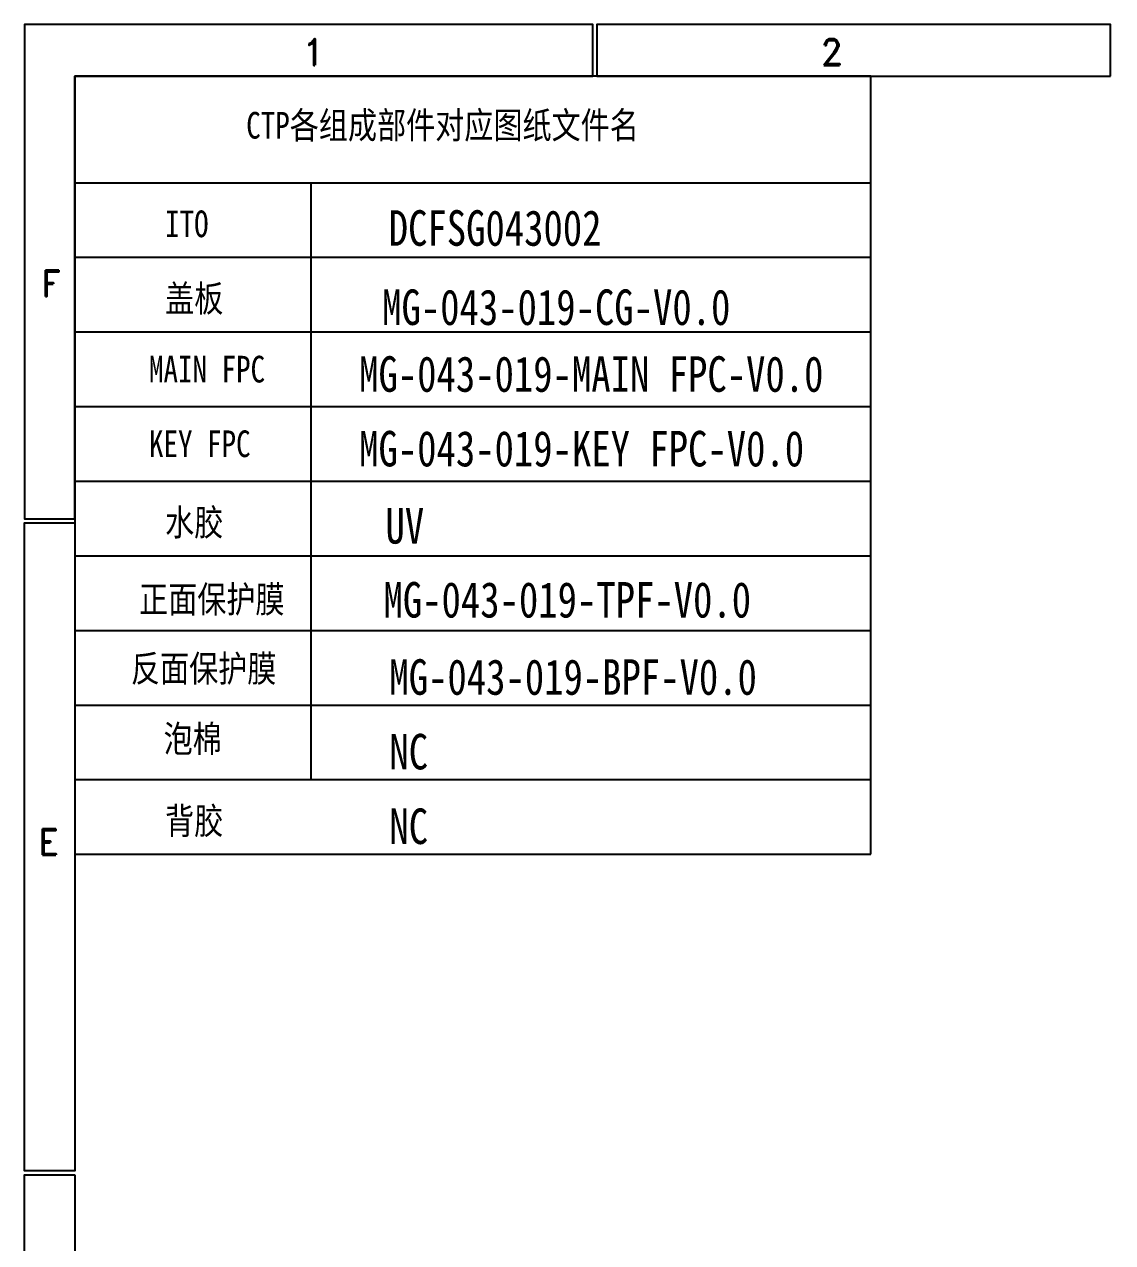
# Model space of a CAD drawing. Header units: inches. Extents: x 1779 to 2225, y 40 to 347.
# Drawn here: x 1778.7 to 1870.5, y 244.4 to 347.3 of the extents above; entities that cross this region are included whole.
import ezdxf

# ---------------------------------------------------------------- set-up
doc = ezdxf.new("R2010")
doc.units = ezdxf.units.IN
doc.header["$LTSCALE"] = 2.574606
doc.header["$MEASUREMENT"] = 0
doc.header["$PDMODE"] = 3
doc.header["$PDSIZE"] = 0.3125
doc.layers.get('0').update_dxf_attribs({"linetype": 'CONTINUOUS'})
doc.layers.get('Defpoints').update_dxf_attribs({"linetype": 'CONTINUOUS'})
doc.layers.add('Dimension', color=7, linetype='CONTINUOUS')
doc.layers.add('模板', color=7, linetype='CONTINUOUS')
doc.styles.get("Standard").update_dxf_attribs({"font": 'romand.shx', "width": 0.8, "bigfont": 'bigfont.shx'})
doc.styles.add('文字样式', font='verdana.ttf', dxfattribs={"height": 2})
doc.dimstyles.new('标注', dxfattribs={"dimtxt": 2, "dimasz": 2, "dimexe": 0.2, "dimexo": 0.2, "dimgap": 0.2, "dimtad": 1, "dimdsep": 46, "dimtxsty": '文字样式', "dimcen": 0, "dimclrd": 256, "dimclre": 256, "dimclrt": 256, "dimadec": 0, "dimazin": 0, "dimtfac": 1, "dimtmove": 0, "dimatfit": 3, "dimfxl": 0, "dimarcsym": 0})

# ---------------------------------------------------------------- blocks, each defined once
blk = doc.blocks.new('*D44')
at = {"layer": 'Defpoints', "color": 0}
for p in [(1902.5, 259.41), (1873.28, 133.32), (1925.41, 133.32)]:
    blk.add_point(p, dxfattribs=at)
at = {"layer": 'Dimension', "lineweight": -2}
for p, q in [((1902.3, 259.41), (1873.08, 259.41)), ((1873.28, 257.41), (1873.28, 135.32)), ((1925.21, 133.32), (1873.08, 133.32))]:
    blk.add_line(p, q, dxfattribs=at)
at = {"layer": 'Dimension'}
for points in [[(1872.95, 257.41), (1873.62, 257.41), (1873.28, 259.41)], [(1872.95, 135.32), (1873.62, 135.32), (1873.28, 133.32)]]:
    blk.add_solid(points, dxfattribs=at)
at = {"layer": 'Dimension', "insert": (1871.76, 196.36), "char_height": 2, "attachment_point": 5, "rotation": 90, "style": '文字样式'}
blk.add_mtext('126.09%%P0.1(CG OD)', dxfattribs=at)

msp = doc.modelspace()

# ---------------------------------------------------------------- linework, layer by layer
for p, q in [((1850.148, 342.921), (1782.969, 342.921)), ((1782.969, 342.921), (1782.969, 283.521)), ((1850.148, 277.221), (1850.148, 342.921)), ((1782.969, 283.521), (1850.148, 283.521))]:
    msp.add_line(p, q)
for points in [[(1782.969, 333.921), (1850.148, 333.921)], [(1802.875, 333.921), (1802.875, 283.521)], [(1782.969, 327.621), (1850.148, 327.621)], [(1782.969, 321.321), (1850.148, 321.321)], [(1782.969, 315.021), (1850.148, 315.021)], [(1782.969, 308.721), (1850.148, 308.721)], [(1782.969, 302.421), (1850.148, 302.421)], [(1782.969, 296.121), (1850.148, 296.121)], [(1782.969, 289.821), (1850.148, 289.821)], [(1782.969, 277.221), (1850.148, 277.221)]]:
    msp.add_lwpolyline(points)
at = {"layer": '模板'}
for points in [[(1826.671, 342.921), (1826.671, 347.288), (1778.702, 347.288), (1778.702, 305.544), (1782.969, 305.544), (1782.969, 342.921)], [(1870.378, 342.921), (1870.378, 347.288), (1827.002, 347.288), (1827.002, 342.921)], [(1782.969, 305.214), (1782.969, 250.498), (1778.702, 250.498), (1778.702, 305.214)], [(1782.969, 250.167), (1782.969, 195.451), (1778.702, 195.451), (1778.702, 250.167)]]:
    msp.add_lwpolyline(points, close=True, dxfattribs=at)

# ---------------------------------------------------------------- texts
at = {"attachment_point": 1}
for s, insert, char_height, width in [('{\\fSimSun|b0|i0|c0|p2;CTP\\fSimSun|b0|i0|c134|p2;各组成部件对应图纸文件名}', (1797.425, 339.895), 2.25, 43.31387), ('{\\fSimSun|b0|i0|c134|p2;ITO}', (1790.578, 331.572), 2.25, 13.52857), ('{\\fSimSun|b0|i0|c134|p2;DCFSG043002}', (1809.451, 331.595), 3, 57.75183), ('{\\fSimSun|b0|i0|c134|p2;盖板}', (1790.578, 325.272), 2.25, 13.52857), ('{\\fSimSun|b0|i0|c134|p2;MG-043-019-CG-V0.0}', (1808.898, 324.908), 3, 57.75183), ('{\\fSimSun|b0|i0|c134|p2;MAIN FPC}', (1789.219, 319.304), 2.25, 13.52857), ('{\\fSimSun|b0|i0|c134|p2;MG-043-019-MAIN FPC-V0.0}', (1806.956, 319.266), 3, 57.75183), ('{\\fSimSun|b0|i0|c134|p2;KEY FPC}', (1789.219, 313.004), 2.25, 13.52857), ('{\\fSimSun|b0|i0|c134|p2;MG-043-019-KEY FPC-V0.0}', (1806.956, 312.966), 3, 57.75183), ('{\\fSimSun|b0|i0|c134|p2;水胶}', (1790.578, 306.372), 2.25, 13.52857), ('{\\fSimSun|b0|i0|c134|p2;UV}', (1809.176, 306.45), 3, 57.75183), ('{\\fSimSun|b0|i0|c134|p2;正面保护膜}', (1788.381, 299.872), 2.25, 13.52857), ('{\\fSimSun|b0|i0|c134|p2;MG-043-019-TPF-V0.0}', (1809.011, 300.205), 3, 57.75183), ('{\\fSimSun|b0|i0|c134|p2;反面保护膜}', (1787.696, 294.022), 2.25, 13.52857), ('{\\fSimSun|b0|i0|c134|p2;MG-043-019-BPF-V0.0}', (1809.506, 293.685), 3, 57.75183), ('{\\fSimSun|b0|i0|c134|p2;泡棉}', (1790.453, 288.098), 2.25, 13.52857), ('{\\fSimSun|b0|i0|c134|p2;NC}', (1809.506, 287.385), 3, 57.75183), ('{\\fSimSun|b0|i0|c134|p2;背胶}', (1790.578, 281.172), 2.25, 13.52857), ('{\\fSimSun|b0|i0|c134|p2;NC}', (1809.506, 281.085), 3, 57.75183)]:
    msp.add_mtext(s, dxfattribs=dict(at, insert=insert, char_height=char_height, width=width))
at = {"layer": '模板'}
for s, p in [('1', (1802.184, 343.853)), ('2', (1845.891, 343.853)), ('F', (1780.107, 324.322)), ('E', (1779.849, 277.16))]:
    msp.add_text(s, height=2.202, dxfattribs=at).set_placement(p)

# ---------------------------------------------------------------- dimensions: what is measured, and where the dimension line sits
at = {"layer": 'Dimension'}
dim = msp.add_linear_dim(base=(1873.282, 133.318), p1=(1902.504, 259.408), p2=(1925.407, 133.318), angle=90, text='<>%%P0.1(CG OD)', dimstyle='标注', dxfattribs=at)
dim.commit()
dim.dimension.update_dxf_attribs({"geometry": '*D44', "text_midpoint": (1873.282, 196.363), "dimtype": 160})

doc.saveas('drawing.dxf')
